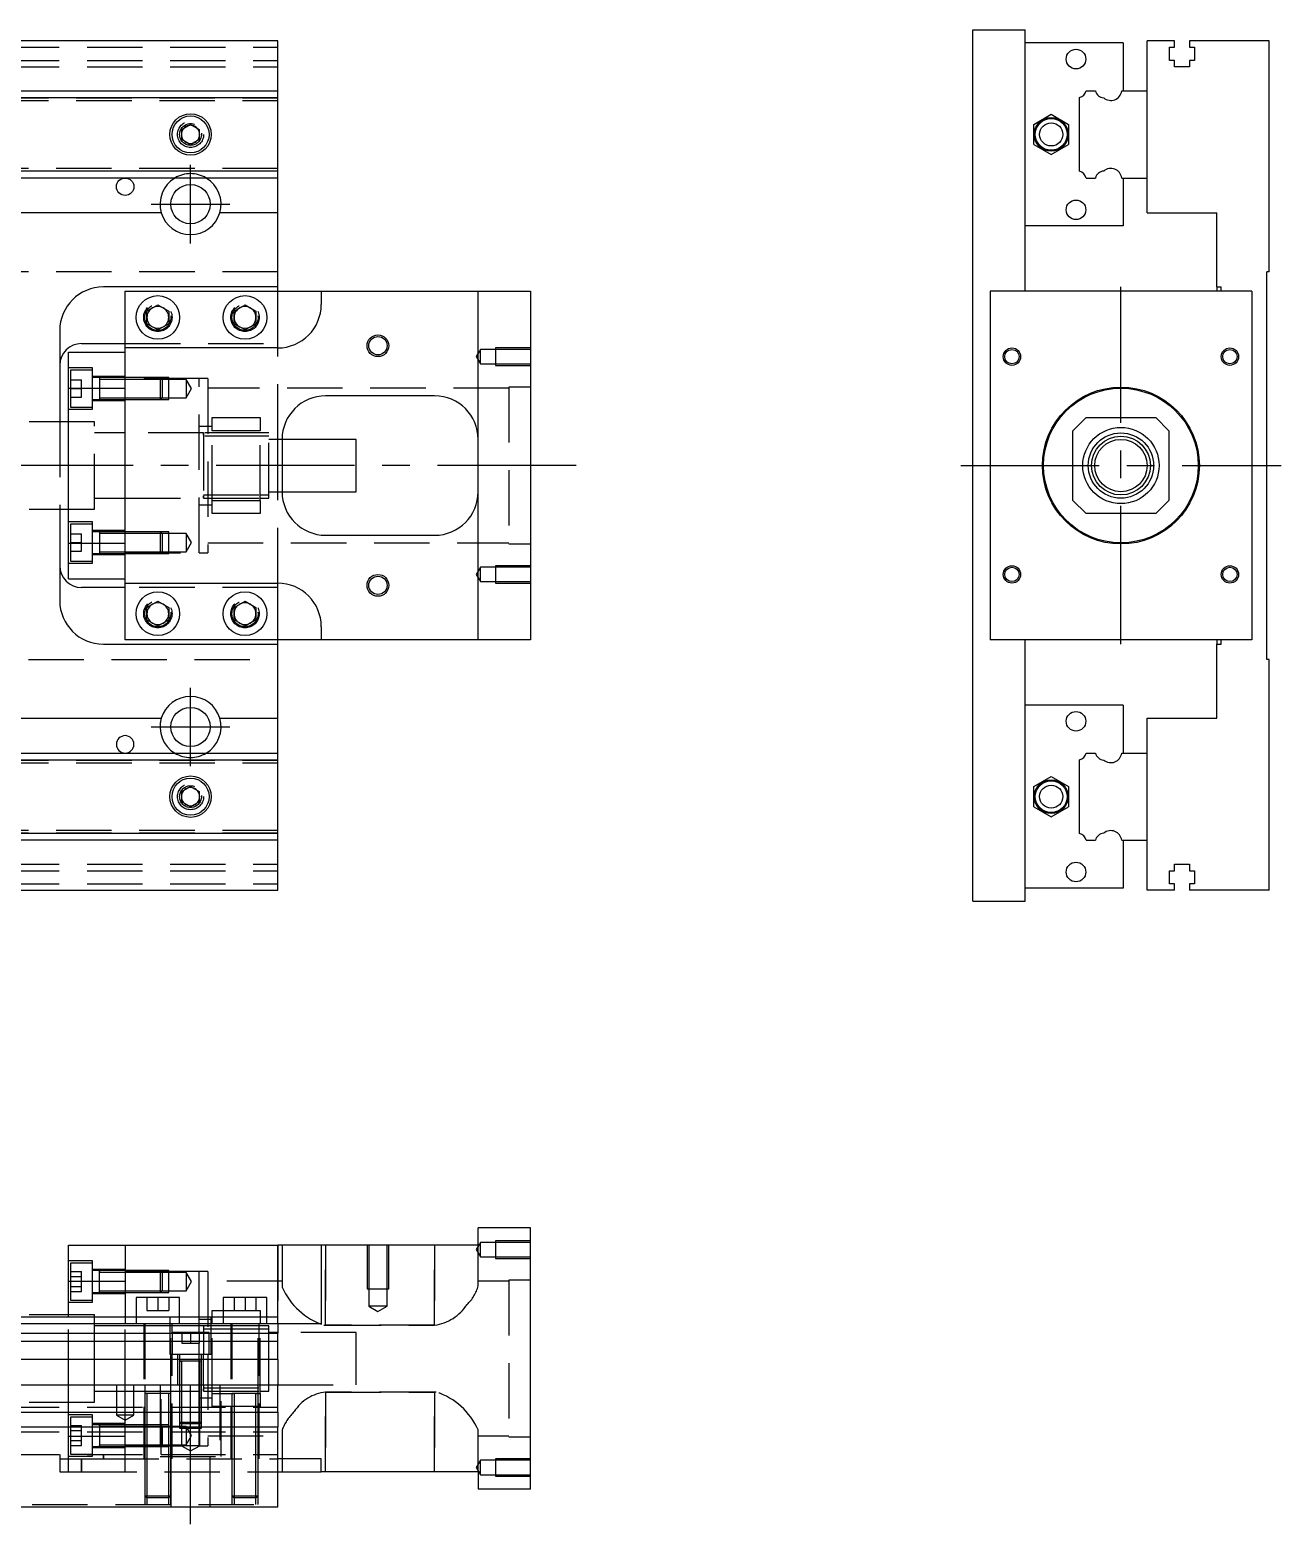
# Model space of a CAD drawing. Extents: x -20 to 750, y -280 to 102.
# Drawn here: x 463.1 to 750.2, y -243 to 100 of the extents above; entities that cross this region are included whole.
import ezdxf

# ---------------------------------------------------------------- set-up
doc = ezdxf.new("R2010")
doc.units = 0
doc.linetypes.add('CENTER', pattern=[50.8, 31.75, -6.35, 6.35, -6.35])
doc.linetypes.add('DASHED', pattern=[19.05, 12.7, -6.35])
doc.layers.get('0').update_dxf_attribs({"linetype": 'CONTINUOUS'})
doc.layers.add('CENTER', color=1, linetype='CENTER')

msp = doc.modelspace()

# ---------------------------------------------------------------- linework, layer by layer
at = {"color": 7, "linetype": 'CONTINUOUS'}
for p, q in [((679.45, -100), (679.45, 100)), ((679.45, 100), (691.45, 100)), ((691.45, 40), (691.45, 100)), ((520, 97.5), (360, 97.5)), ((520, 86), (520, 97.5)), ((713.95, 97), (691.45, 97)), ((713.95, 97), (713.95, 86)), ((719.45, 86), (719.45, 97.5)), ((725.75, 97.5), (719.45, 97.5)), ((725.75, 96), (725.75, 97.5)), ((729.15, 97.5), (729.15, 96)), ((747.45, 97.5), (729.15, 97.5)), ((747.45, 44.5), (747.45, 97.5)), ((724.6, 96), (725.75, 96)), ((724.6, 93), (724.6, 96)), ((725.75, 93), (724.6, 93)), ((725.75, 91.5), (725.75, 93)), ((729.15, 96), (730.3, 96)), ((729.15, 93), (729.15, 91.5)), ((730.3, 93), (729.15, 93)), ((730.3, 96), (730.3, 93)), ((729.15, 91.5), (725.75, 91.5)), ((360, 86), (520, 86)), ((520, 84.460392), (520, 86)), ((705.489608, 86), (707.610392, 86)), ((713.631934, 86), (719.45, 86)), ((719.45, 66), (719.45, 86)), ((719.45, 66), (719.45, 86)), ((360, 84.460392), (520, 84.460392)), ((520, 67.539608), (520, 84.460392)), ((703.95, 67.539608), (703.95, 84.460392)), ((693.450002, 78.309401), (697.450002, 80.618802)), ((697.450002, 80.618802), (701.450002, 78.309401)), ((498, 77.1547), (500, 78.309402)), ((498, 74.8453), (498, 77.1547)), ((500, 78.309402), (502, 77.1547)), ((502, 77.1547), (502, 74.8453)), ((693.450002, 73.690599), (693.450002, 78.309401)), ((701.450002, 78.309401), (701.450002, 73.690599)), ((500, 73.690598), (498, 74.8453)), ((502, 74.8453), (500, 73.690598)), ((693.450002, 73.690599), (697.450002, 71.381198)), ((697.450002, 71.381198), (701.450002, 73.690599)), ((520, 67.539608), (360, 67.539608)), ((520, 66), (360, 66)), ((520, 66), (520, 67.539608)), ((520, 58), (520, 66)), ((705.489608, 66), (707.610392, 66)), ((713.631934, 66), (719.45, 66)), ((713.95, 66), (713.95, 55)), ((719.45, 58), (719.45, 66)), ((493.291796, 58), (386.708204, 58)), ((520, 58), (506.708204, 58)), ((520, 41), (520, 58)), ((713.95, 55), (691.45, 55)), ((719.45, 58), (735.45, 58)), ((735.45, 41), (735.45, 58)), ((747.45, 44.5), (746.95, 44.5)), ((746.95, -44.5), (746.95, 44.5)), ((520, 41), (480, 41)), ((485, 27), (485, 40)), ((485, 40), (530, 40)), ((520, 40), (520, 41)), ((530, 40), (530, 37)), ((530, 40), (566, 40)), ((566, -40), (566, 40)), ((566, 40), (578, 40)), ((578, 40), (578, -40)), ((683.45, 40), (683.45, -40)), ((743.45, 40), (683.45, 40)), ((735.45, 41), (736.45, 41)), ((735.45, 41), (735.45, 40)), ((736.45, 40), (736.45, 41)), ((743.45, 40), (743.45, -40)), ((490, 35.443376), (492.5, 36.886752)), ((490, 32.556624), (490, 35.443376)), ((492.5, 36.886752), (495, 35.443376)), ((495, 35.443376), (495, 32.556624)), ((510, 35.443376), (512.5, 36.886752)), ((510, 32.556624), (510, 35.443376)), ((512.5, 36.886752), (515, 35.443376)), ((515, 35.443376), (515, 32.556624)), ((470, 31), (470, 10)), ((492.5, 31.113248), (490, 32.556624)), ((495, 32.556624), (492.5, 31.113248)), ((512.5, 31.113248), (510, 32.556624)), ((515, 32.556624), (512.5, 31.113248)), ((475, 28), (485, 28)), ((472, 17.78342), (472, 26)), ((472, 26), (485, 26)), ((520, 27), (485, 27)), ((485, 17.78342), (485, 27)), ((472, -17.78342), (472, 17.78342)), ((472, 17.78342), (485, 17.78342)), ((485, -17.78342), (485, 17.78342)), ((485, -17.78342), (485, 17.78342)), ((556, 16), (531, 16)), ((705.45, 11), (702.45, 8)), ((705.45, 11), (721.45, 11)), ((724.45, 8), (721.45, 11)), ((472, 10), (463, 10)), ((702.45, -8), (702.45, 8)), ((724.45, 8), (724.45, -8)), ((521, 6), (521, -6)), ((538, 6), (521, 6)), ((538, -6), (538, 6)), ((521, -6), (538, -6)), ((463, -10), (472, -10)), ((470, -10), (470, -31)), ((702.45, -8), (705.45, -11)), ((721.45, -11), (724.45, -8)), ((721.45, -11), (705.45, -11)), ((531, -16), (556, -16)), ((472, -17.78342), (485, -17.78342)), ((472, -26), (472, -17.78342)), ((485, -27), (485, -17.78342)), ((472, -26), (485, -26)), ((485, -27), (520, -27)), ((485, -40), (485, -27)), ((686.55, -24.499994), (686.55, -24.500852)), ((485, -28), (475, -28)), ((490, -32.556624), (492.5, -31.113248)), ((490, -35.443376), (490, -32.556624)), ((492.5, -31.113248), (495, -32.556624)), ((495, -32.556624), (495, -35.443376)), ((510, -32.556624), (512.5, -31.113248)), ((510, -35.443376), (510, -32.556624)), ((512.5, -31.113248), (515, -32.556624)), ((515, -32.556624), (515, -35.443376)), ((492.5, -36.886752), (490, -35.443376)), ((495, -35.443376), (492.5, -36.886752)), ((512.5, -36.886752), (510, -35.443376)), ((515, -35.443376), (512.5, -36.886752)), ((530, -37), (530, -40)), ((480, -41), (520, -41)), ((530, -40), (485, -40)), ((520, -41), (520, -40)), ((520, -58), (520, -41)), ((566, -40), (530, -40)), ((578, -40), (566, -40)), ((743.45, -40), (683.45, -40)), ((691.45, -100), (691.45, -40)), ((735.45, -40), (735.45, -41)), ((735.45, -41), (736.45, -41)), ((735.45, -58), (735.45, -41)), ((736.45, -41), (736.45, -40)), ((747.45, -44.5), (746.95, -44.5)), ((747.45, -97.5), (747.45, -44.5)), ((386.708204, -58), (493.291796, -58)), ((506.708204, -58), (520, -58)), ((520, -66), (520, -58)), ((713.95, -55), (691.45, -55)), ((713.95, -55), (713.95, -66)), ((719.45, -66), (719.45, -58)), ((719.45, -58), (735.45, -58)), ((360, -66), (520, -66)), ((360, -67.539608), (520, -67.539608)), ((520, -67.539608), (520, -66)), ((520, -84.460392), (520, -67.539608)), ((703.95, -84.460392), (703.95, -67.539608)), ((705.489608, -66), (707.610392, -66)), ((713.631934, -66), (719.45, -66)), ((719.45, -86), (719.45, -66)), ((719.45, -86), (719.45, -66)), ((693.450002, -73.690599), (697.450002, -71.381198)), ((697.450002, -71.381198), (701.450002, -73.690599)), ((498, -74.8453), (500, -73.690598)), ((498, -77.1547), (498, -74.8453)), ((500, -73.690598), (502, -74.8453)), ((502, -74.8453), (502, -77.1547)), ((693.450002, -78.309401), (693.450002, -73.690599)), ((701.450002, -73.690599), (701.450002, -78.309401)), ((500, -78.309402), (498, -77.1547)), ((502, -77.1547), (500, -78.309402)), ((693.450002, -78.309401), (697.450002, -80.618802)), ((697.450002, -80.618802), (701.450002, -78.309401)), ((520, -84.460392), (360, -84.460392)), ((520, -86), (520, -84.460392)), ((520, -86), (360, -86)), ((520, -97.5), (520, -86)), ((705.489608, -86), (707.610392, -86)), ((713.631934, -86), (719.45, -86)), ((713.95, -86), (713.95, -97)), ((719.45, -97.5), (719.45, -86)), ((725.75, -91.5), (729.15, -91.5)), ((725.75, -93), (725.75, -91.5)), ((729.15, -91.5), (729.15, -93)), ((724.6, -93), (725.75, -93)), ((724.6, -96), (724.6, -93)), ((725.75, -96), (724.6, -96)), ((725.75, -97.5), (725.75, -96)), ((729.15, -93), (730.3, -93)), ((729.15, -96), (729.15, -97.5)), ((730.3, -96), (729.15, -96)), ((730.3, -93), (730.3, -96)), ((360, -97.5), (520, -97.5)), ((713.95, -97), (691.45, -97)), ((725.75, -97.5), (719.45, -97.5)), ((747.45, -97.5), (729.15, -97.5)), ((679.45, -100), (691.45, -100)), ((566, -178.98), (566, -174.98)), ((578, -174.98), (566, -174.98)), ((578, -234.98), (578, -174.98)), ((472, -187.19658), (472, -178.98)), ((472, -178.98), (485, -178.98)), ((485, -178.98), (520, -178.98)), ((485, -178.98), (485, -195.48)), ((520, -195.48), (520, -178.98)), ((530, -178.98), (520, -178.98)), ((530, -178.98), (530, -196.98)), ((566, -178.98), (530, -178.98)), ((479.1, -184.802326), (479.1, -184.803182)), ((472, -187.19658), (485, -187.19658)), ((472, -195.48), (472, -187.19658)), ((497.5, -190.98), (487.5, -190.98)), ((487.5, -190.98), (487.5, -195.48)), ((497.5, -195.48), (497.5, -190.98)), ((517.5, -190.98), (507.5, -190.98)), ((507.5, -190.98), (507.5, -195.48)), ((517.5, -195.48), (517.5, -190.98)), ((520, -195.48), (353.5, -195.48)), ((472, -194.98), (463, -194.98)), ((520, -197.019608), (520, -195.48)), ((520, -197.019608), (353.5, -197.019608)), ((530, -196.98), (520, -196.98)), ((520, -197.019608), (520, -199.140392)), ((353.5, -199.140392), (520, -199.140392)), ((520, -201.050532), (353.5, -201.050532)), ((520, -201.050532), (520, -199.140392)), ((520, -205.161934), (520, -201.050532)), ((520, -205.161934), (353.5, -205.161934)), ((520, -205.161934), (520, -210.98)), ((0, -210.98), (520, -210.98)), ((520, -217.28), (520, -210.98)), ((515.500006, -212.98), (509.499994, -212.98)), ((510, -212.98), (510, -220.68)), ((515, -220.68), (515, -212.98)), ((0, -217.28), (520, -217.28)), ((520, -217.28), (520, -220.68)), ((0, -220.68), (520, -220.68)), ((479.1, -220.157664), (479.1, -220.55767)), ((479.1, -220.55767), (479.1, -220.68)), ((479.1, -222.515624), (479.1, -222.799714)), ((510, -220.68), (510, -227.97998)), ((515, -227.97998), (515, -220.68)), ((520, -238.98), (520, -220.68)), ((479.1, -224.75767), (479.1, -225.157674)), ((510, -227.98), (510, -236.98)), ((515, -236.98), (515, -227.98)), ((530, -227.98), (520, -227.98)), ((530, -230.98), (530, -227.98)), ((520, -230.98), (530, -230.98)), ((566, -230.98), (530, -230.98)), ((566, -230.98), (566, -234.98)), ((578, -234.98), (566, -234.98)), ((0, -238.98), (520, -238.98))]:
    msp.add_line(p, q, dxfattribs=at)
at = {"color": 3, "linetype": 'DASHED'}
for p, q in [((0, 96), (520, 96)), ((0, 93), (520, 93)), ((0, 91.5), (520, 91.5)), ((359.5, 84.403994), (520, 84.403994)), ((359.5, 83.8), (520, 83.8)), ((502.483582, 76.286038), (502.5, 76)), ((520, 68.2), (359.5, 68.2)), ((520, 67.596006), (359.5, 67.596006)), ((520, 44.5), (5.640312, 44.5)), ((520, 28), (520, 40)), ((495.477798, 34.364306), (495.5, 34)), ((515.477798, 34.364306), (515.5, 34)), ((485, 28), (520, 28)), ((520, 27), (520, 28)), ((485, 17.78342), (485, 26)), ((520, 6), (520, 27)), ((566.5, 26.65), (565.547372, 25)), ((565.547372, 25), (566.5, 23.35)), ((566.5, 23.35), (566.5, 26.65)), ((570, 26.65), (566.5, 26.65)), ((570, 26.999994), (570, 23.000006)), ((578, 26.999994), (570, 26.999994)), ((578, 26.65), (570, 26.65)), ((477.5, 22.42767), (472, 22.42767)), ((472.5, 21.92767), (472.5, 13.42767)), ((477.5, 21.92767), (472.5, 21.92767)), ((477.5, 12.92767), (477.5, 22.42767)), ((566.5, 23.35), (570, 23.35)), ((570, 23.35), (578, 23.35)), ((570, 23.000006), (578, 23.000006)), ((472.5, 19.67767), (475, 19.67767)), ((472.5, 17.67767), (475, 17.67767)), ((475, 17.67767), (475, 19.67767)), ((475, 15.67767), (475, 17.67767)), ((485, 20.42767), (477.5, 20.42767)), ((479.1, 20.17767), (477.5, 20.17767)), ((479.1, 20.17767), (479.095, 20.17767)), ((479.1, 20.17767), (479.1, 19.92022)), ((479.105, 20.17767), (479.1, 20.17767)), ((484.99998, 20.17767), (479.1, 20.17767)), ((479.1, 19.92022), (479.1, 15.435068)), ((484.99998, 19.77767), (479.1, 19.77767)), ((493.1, 20.17767), (485, 20.17767)), ((493.1, 20.177664), (485, 20.177664)), ((502, 20), (485, 20)), ((493.5, 19.77767), (485, 19.77767)), ((493.1, 15.17767), (493.1, 20.17767)), ((493.5, 19.77767), (493.1, 20.17767)), ((495, 20.177664), (493.10002, 20.177664)), ((493.5, 19.77767), (493.5, 15.57767)), ((495, 19.77767), (493.50002, 19.77767)), ((495, 15.177674), (495, 20.177664)), ((499, 19.77767), (495, 19.77767)), ((499, 19.77767), (499, 15.57767)), ((500.212436, 17.67767), (499, 19.77767)), ((499, 15.57767), (500.212436, 17.67767)), ((502, -20), (502, 20)), ((504, 20), (502, 20)), ((504, 20), (504, -20)), ((573, 17.75), (504, 17.75)), ((573, 18), (573, -18)), ((578, 18), (573, 18)), ((472.5, 15.67767), (475, 15.67767)), ((477.5, 15.17767), (479.1, 15.17767)), ((477.5, 14.92767), (485, 14.92767)), ((479.095, 15.17767), (479.1, 15.17767)), ((479.1, 15.57767), (484.99998, 15.57767)), ((479.1, 15.435068), (479.1, 15.17767)), ((479.1, 15.17767), (479.105, 15.17767)), ((479.1, 15.17767), (484.99998, 15.17767)), ((485, 15.57767), (493.5, 15.57767)), ((485, 15.177674), (493.1, 15.177674)), ((485, 15.17767), (493.1, 15.17767)), ((493.1, 15.17767), (493.5, 15.57767)), ((493.10002, 15.177674), (495, 15.177674)), ((493.50002, 15.57767), (495, 15.57767)), ((495, 15.57767), (499, 15.57767)), ((472, 12.92767), (477.5, 12.92767)), ((472.5, 13.42767), (477.5, 13.42767)), ((505, 11), (516, 11)), ((505, 8), (505, 11)), ((516, 11), (516, 8)), ((470, 10), (470, -10)), ((478, 10), (472, 10)), ((478, -10), (478, 10)), ((485, 7.5), (478, 7.5)), ((503.005, 7.5), (485, 7.5)), ((505, 9), (502, 9)), ((516, 7.5), (502.995, 7.5)), ((503, 6.950984), (503, 7.5)), ((503, 7.5), (503, 6.951128)), ((503, 6.951128), (503, -6.950984)), ((516, 8), (505, 8)), ((505, -8), (505, 8)), ((516, -8), (516, 8)), ((518, 7.5), (516, 7.5)), ((518, -7.5), (518, 7.5)), ((516, 6.75), (503, 6.75)), ((518, 6.75), (516, 6.75)), ((521, 6), (518, 6)), ((520, -6), (520, 6)), ((503, -6.75), (516, -6.75)), ((516, -6.75), (518, -6.75)), ((518, -6), (521, -6)), ((520, -27), (520, -6)), ((472, -10), (478, -10)), ((478, -7.5), (485, -7.5)), ((485, -7.5), (503.005, -7.5)), ((502, -9), (505, -9)), ((502.995, -7.5), (516, -7.5)), ((503, -7.499332), (503, -6.950962)), ((503, -6.950984), (503, -7.5)), ((503, -7.5), (503, -7.499332)), ((505, -8), (516, -8)), ((505, -11), (505, -8)), ((516, -7.5), (518, -7.5)), ((516, -8), (516, -11)), ((477.5, -12.92767), (472, -12.92767)), ((472.5, -13.42767), (472.5, -21.92767)), ((477.5, -13.42767), (472.5, -13.42767)), ((477.5, -22.42767), (477.5, -12.92767)), ((516, -11), (505, -11)), ((472.5, -15.67767), (475, -15.67767)), ((475, -17.67767), (475, -15.67767)), ((485, -14.92767), (477.5, -14.92767)), ((479.1, -15.17767), (477.5, -15.17767)), ((479.1, -15.17767), (479.095, -15.17767)), ((479.1, -15.17767), (479.1, -15.435118)), ((484.99998, -15.17767), (479.1, -15.17767)), ((479.105, -15.17767), (479.1, -15.17767)), ((479.1, -15.435118), (479.1, -19.920272)), ((484.99998, -15.57767), (479.1, -15.57767)), ((493.1, -15.17767), (485, -15.17767)), ((493.1, -15.177674), (485, -15.177674)), ((493.5, -15.57767), (485, -15.57767)), ((493.1, -20.17767), (493.1, -15.17767)), ((493.5, -15.57767), (493.1, -15.17767)), ((495, -15.177674), (493.10002, -15.177674)), ((493.5, -15.57767), (493.5, -19.77767)), ((495, -15.57767), (493.50002, -15.57767)), ((495, -20.177664), (495, -15.177674)), ((499, -15.57767), (495, -15.57767)), ((499, -15.57767), (499, -19.77767)), ((500.212436, -17.67767), (499, -15.57767)), ((472.5, -17.67767), (475, -17.67767)), ((472.5, -19.67767), (475, -19.67767)), ((475, -19.67767), (475, -17.67767)), ((477.5, -20.17767), (479.1, -20.17767)), ((477.5, -20.42767), (485, -20.42767)), ((479.095, -20.17767), (479.1, -20.17767)), ((479.1, -19.77767), (484.99998, -19.77767)), ((479.1, -19.920272), (479.1, -20.17767)), ((479.1, -20.17767), (484.99998, -20.17767)), ((479.1, -20.17767), (479.105, -20.17767)), ((485, -26), (485, -17.78342)), ((485, -19.77767), (493.5, -19.77767)), ((485, -20), (502, -20)), ((485, -20.177664), (493.1, -20.177664)), ((485, -20.17767), (493.1, -20.17767)), ((493.1, -20.17767), (493.5, -19.77767)), ((493.10002, -20.177664), (495, -20.177664)), ((493.50002, -19.77767), (495, -19.77767)), ((495, -19.77767), (499, -19.77767)), ((499, -19.77767), (500.212436, -17.67767)), ((502, -20), (504, -20)), ((504, -17.75), (573, -17.75)), ((573, -18), (578, -18)), ((472, -22.42767), (477.5, -22.42767)), ((472.5, -21.92767), (477.5, -21.92767)), ((566.5, -23.35), (565.547372, -25)), ((566.5, -26.65), (566.5, -23.35)), ((570, -23.35), (566.5, -23.35)), ((570, -23.000006), (570, -26.999994)), ((578, -23.000006), (570, -23.000006)), ((578, -23.35), (570, -23.35)), ((520, -28), (520, -27)), ((565.547372, -25), (566.5, -26.65)), ((566.5, -26.65), (570, -26.65)), ((570, -26.65), (578, -26.65)), ((570, -26.999994), (578, -26.999994)), ((520, -28), (485, -28)), ((520, -40), (520, -28)), ((495.477798, -33.635694), (495.5, -34)), ((515.477798, -33.635694), (515.5, -34)), ((5.640312, -44.5), (520, -44.5)), ((359.5, -67.596006), (520, -67.596006)), ((359.5, -68.2), (520, -68.2)), ((502.483582, -75.713962), (502.5, -76)), ((520, -83.8), (359.5, -83.8)), ((520, -84.403994), (359.5, -84.403994)), ((0, -91.5), (520, -91.5)), ((0, -93), (520, -93)), ((0, -96), (520, -96)), ((566.5, -178.33), (565.547372, -179.98)), ((566.5, -181.63), (566.5, -178.33)), ((570, -178.33), (566.5, -178.33)), ((570, -177.980006), (570, -181.979994)), ((578, -177.980006), (570, -177.980006)), ((578, -178.33), (570, -178.33)), ((520, -178.98), (520, -195.48)), ((521, -178.98), (521, -188.274836)), ((531, -197.294786), (531, -178.98)), ((531, -178.98), (531, -197.294786)), ((540.500006, -178.98), (540.500006, -188.98)), ((540.9, -178.98), (540.9, -188.98)), ((545.1, -188.98), (545.1, -178.98)), ((545.499994, -188.98), (545.499994, -178.98)), ((556, -178.98), (556, -197.294786)), ((556, -197.294786), (556, -178.98)), ((565.547372, -179.98), (566.5, -181.63)), ((566, -188.274836), (566, -178.98)), ((566.5, -181.63), (570, -181.63)), ((570, -181.63), (578, -181.63)), ((477.5, -182.55233), (472, -182.55233)), ((472.5, -183.05233), (472.5, -187.30233)), ((477.5, -183.05233), (472.5, -183.05233)), ((472.5, -184.99293), (475, -184.99293)), ((475, -186.14763), (475, -184.99293)), ((477.5, -187.30233), (477.5, -182.55233)), ((485, -184.55233), (477.5, -184.55233)), ((479.105, -184.80233), (477.5, -184.80233)), ((484.99998, -184.80233), (479.095, -184.80233)), ((479.1, -184.80233), (479.1, -185.05978)), ((479.1, -189.80233), (479.1, -184.80233)), ((484.99998, -185.20233), (479.1, -185.20233)), ((493.1, -184.80233), (485, -184.80233)), ((493.100006, -184.802336), (485, -184.802336)), ((493.27767, -184.98), (485, -184.98)), ((493.5, -185.20233), (485, -185.20233)), ((493.1, -187.30233), (493.1, -184.80233)), ((493.5, -185.20233), (493.1, -184.80233)), ((495, -184.802336), (493.10002, -184.802336)), ((502, -184.98), (493.27767, -184.98)), ((493.5, -185.20233), (493.5, -187.30233)), ((495, -185.20233), (493.50002, -185.20233)), ((495, -189.802326), (495, -184.802336)), ((499, -185.20233), (495, -185.20233)), ((499, -185.20233), (499, -187.30233)), ((500.212436, -187.30233), (499, -185.20233)), ((502, -195.48), (502, -184.98)), ((504, -184.98), (502, -184.98)), ((504, -184.98), (504, -224.98)), ((570, -181.979994), (578, -181.979994)), ((472.5, -186.14763), (475, -186.14763)), ((472.5, -187.30233), (472.5, -191.55233)), ((472.5, -188.457032), (475, -188.457032)), ((475, -188.457032), (475, -186.14763)), ((475, -189.611732), (475, -188.457032)), ((477.5, -192.05233), (477.5, -187.30233)), ((493.1, -189.80233), (493.1, -187.30233)), ((493.5, -187.30233), (493.5, -189.40233)), ((499, -187.30233), (499, -189.40233)), ((499, -189.40233), (500.212436, -187.30233)), ((521, -187.23), (504, -187.23)), ((521, -188.274836), (521.035862, -188.603408)), ((573, -187.23), (566, -187.23)), ((573, -186.98), (573, -222.98)), ((578, -186.98), (573, -186.98)), ((472, -192.05233), (477.5, -192.05233)), ((472.5, -189.611732), (475, -189.611732)), ((472.5, -191.55233), (477.5, -191.55233)), ((477.5, -189.80233), (479.105, -189.80233)), ((477.5, -190.05233), (485, -190.05233)), ((479.095, -189.80233), (484.99998, -189.80233)), ((479.1, -189.40233), (484.99998, -189.40233)), ((485, -189.40233), (493.5, -189.40233)), ((485, -189.802326), (493.100006, -189.802326)), ((485, -189.80233), (493.1, -189.80233)), ((490, -190.98), (490, -193.98)), ((492.5, -190.98), (492.5, -193.98)), ((493.1, -189.80233), (493.5, -189.40233)), ((493.10002, -189.802326), (495, -189.802326)), ((493.50002, -189.40233), (495, -189.40233)), ((495, -189.40233), (499, -189.40233)), ((495, -190.98), (495, -193.98)), ((510, -190.98), (510, -193.98)), ((512.5, -190.98), (512.5, -193.98)), ((515, -190.98), (515, -193.98)), ((540.500006, -188.98), (545.499994, -188.98)), ((540.9, -188.98), (540.9, -192.98)), ((545.1, -192.98), (545.1, -188.98)), ((478, -194.98), (472, -194.98)), ((472, -210.98), (472, -195.48)), ((478, -204.98), (478, -194.98)), ((478, -204.98), (478, -194.98)), ((485, -195.48), (485, -196.98)), ((487.5, -195.48), (487.5, -196.98)), ((490, -193.98), (492.5, -193.98)), ((492.5, -193.98), (495, -193.98)), ((495.25, -195.48), (495.25, -203.98)), ((497.5, -196.98), (497.5, -195.48)), ((502, -196.98), (502, -195.48)), ((504.75, -203.98), (504.75, -195.48)), ((505, -193.98), (507.5, -193.98)), ((505, -195.48), (505, -193.98)), ((505, -196.98), (505, -195.48)), ((507.5, -193.98), (510, -193.98)), ((507.5, -195.48), (507.5, -196.98)), ((510, -193.98), (512.5, -193.98)), ((512.5, -193.98), (515, -193.98)), ((515, -193.98), (516, -193.98)), ((516, -193.98), (516, -195.48)), ((516, -195.48), (516, -196.98)), ((517.5, -196.98), (517.5, -195.48)), ((545.1, -192.98), (540.9, -192.98)), ((540.9, -192.98), (543, -194.192436)), ((543, -194.192436), (545.1, -192.98)), ((485, -197.48), (478, -197.48)), ((520, -196.98), (485, -196.98)), ((485, -210.98), (485, -196.98)), ((489.5, -197.48), (485, -197.48)), ((489.25, -196.98), (489.25, -227.98)), ((489.5, -196.98), (489.5, -210.98)), ((495.5, -197.48), (489.5, -197.48)), ((495.5, -212.985), (495.5, -196.98)), ((502, -197.48), (495.5, -197.48)), ((495.75, -198.98), (495.75, -196.98)), ((505, -195.98), (502, -195.98)), ((502, -198.98), (502, -196.98)), ((503, -197.48), (502, -197.48)), ((503, -197.48), (502.995, -197.48)), ((503, -197.48), (503, -198.029038)), ((505, -197.48), (503, -197.48)), ((503.005, -197.48), (503, -197.48)), ((503, -198.029038), (503, -198.97884)), ((505, -198.23), (503, -198.23)), ((505, -212.98), (505, -196.98)), ((509.5, -197.48), (505, -197.48)), ((509.5, -198.23), (505, -198.23)), ((509.25, -196.98), (509.25, -227.98)), ((509.5, -196.98), (509.5, -212.985)), ((515.5, -197.48), (509.5, -197.48)), ((515.5, -198.23), (509.5, -198.23)), ((515.5, -212.985), (515.5, -196.98)), ((516, -197.48), (515.5, -197.48)), ((516, -198.23), (515.5, -198.23)), ((515.75, -227.98), (515.75, -196.98)), ((516, -212.98), (516, -196.98)), ((518, -197.48), (516, -197.48)), ((518, -198.23), (516, -198.23)), ((518, -204.98), (518, -197.48)), ((530.61503, -197.279374), (531, -197.294786)), ((556, -197.294786), (531, -197.294786)), ((531, -197.294786), (556, -197.294786)), ((504.25, -198.98), (495.75, -198.98)), ((495.75, -198.98), (495.75, -203.98)), ((498, -198.98), (498, -201.48)), ((498, -201.48), (500, -201.48)), ((500, -198.98), (500, -201.48)), ((500, -201.48), (502, -201.48)), ((502, -198.98), (502, -201.48)), ((502, -204.98), (502, -201.48)), ((503, -198.97884), (503, -203.879728)), ((504.25, -203.98), (504.25, -198.98)), ((520, -198.98), (518, -198.98)), ((538, -198.98), (520, -198.98)), ((538, -204.98), (538, -198.98)), ((478, -214.98), (478, -204.98)), ((478, -214.98), (478, -204.98)), ((495.25, -203.98), (504.75, -203.98)), ((495.75, -227.98), (495.75, -203.98)), ((497, -203.98), (497, -210.98)), ((497.5, -203.98), (497.5, -205.58)), ((497.5, -205.575), (497.5, -205.58)), ((497.5, -205.58), (497.757448, -205.58)), ((502.5, -205.58), (497.5, -205.58)), ((497.5, -205.58), (497.5, -205.585)), ((497.5, -205.58), (497.5, -210.97998)), ((497.9, -205.58), (497.9, -210.97998)), ((502, -210.98), (502, -204.98)), ((502.1, -210.97998), (502.1, -205.58)), ((502.5, -205.58), (502.5, -203.98)), ((502.5, -205.58), (502.5, -205.575)), ((502.5, -205.585), (502.5, -205.58)), ((502.5, -210.97998), (502.5, -205.58)), ((503, -210.98), (503, -203.98)), ((518, -212.48), (518, -204.98)), ((538, -210.98), (538, -204.98)), ((472, -217.28), (472, -210.98)), ((478, -212.48), (485, -212.48)), ((483, -210.98), (483, -217.98)), ((485, -217.28), (485, -210.98)), ((485, -212.48), (489.5, -212.48)), ((487, -217.98), (487, -210.98)), ((489.5, -210.98), (489.5, -212.98)), ((489.5, -212.48), (503.005, -212.48)), ((493, -210.98), (493, -227.48)), ((493.291796, -226.98), (493.291796, -210.98)), ((497.5, -210.98), (497.5, -217.28)), ((497.500006, -210.98), (497.500006, -217.28)), ((497.9, -210.98), (497.9, -217.28)), ((502, -220.68), (502, -210.98)), ((502.1, -217.28), (502.1, -210.98)), ((502.499994, -217.28), (502.499994, -210.98)), ((502.5, -217.28), (502.5, -210.98)), ((502.995, -212.48), (516, -212.48)), ((503, -211.081716), (503, -211.931128)), ((503, -211.73), (518, -211.73)), ((503, -212.479332), (503, -211.930962)), ((503, -211.931128), (503, -212.48)), ((503, -212.48), (503, -212.479332)), ((503.005, -212.48), (516, -212.48)), ((506.708204, -210.98), (506.708204, -226.98)), ((507, -227.48), (507, -210.98)), ((516, -212.48), (518, -212.48)), ((520, -210.98), (538, -210.98)), ((462.995, -214.98), (463.291796, -214.98)), ((463.291796, -214.98), (472, -214.98)), ((472, -214.98), (478, -214.98)), ((489.5, -212.975), (489.5, -212.98)), ((495.5, -212.98), (489.5, -212.98)), ((489.5, -212.98), (489.5, -212.985)), ((489.5, -212.98), (489.5, -217.28)), ((490, -212.98), (490, -217.28)), ((495, -220.68), (495, -212.98)), ((495.5, -220.68), (495.5, -212.975)), ((502, -213.98), (505, -213.98)), ((505, -212.98), (509.39999, -212.98)), ((505, -215.98), (505, -212.98)), ((516, -215.98), (505, -215.98)), ((509.39999, -212.98), (509.499994, -212.98)), ((509.5, -212.975), (509.5, -220.68)), ((509.5, -212.98), (509.84965, -212.98)), ((509.849602, -212.98), (509.5, -212.98)), ((515.15035, -212.98), (509.849602, -212.98)), ((515.150204, -212.98), (515.5, -212.98)), ((515.5, -212.98), (515.15035, -212.98)), ((515.5, -220.68), (515.5, -212.975)), ((515.500006, -212.98), (515.60001, -212.98)), ((515.60001, -212.98), (516, -212.98)), ((516, -212.98), (516, -215.98)), ((531, -212.665214), (556, -212.665214)), ((556, -212.665214), (531, -212.665214)), ((531, -230.98), (531, -212.665214)), ((531, -212.665214), (531, -230.98)), ((556, -212.665214), (556, -230.98)), ((556, -230.98), (556, -212.665214)), ((556.383512, -212.680578), (556, -212.665214)), ((0, -216.13), (520, -216.13)), ((472, -220.68), (472, -217.28)), ((477.5, -217.90767), (472, -217.90767)), ((472.5, -218.40767), (472.5, -220.68)), ((477.5, -218.40767), (472.5, -218.40767)), ((477.5, -222.65767), (477.5, -217.90767)), ((487, -217.98), (483, -217.98)), ((483, -217.98), (485, -219.1347)), ((485, -220.68), (485, -217.28)), ((485, -219.1347), (487, -217.98)), ((489.5, -217.28), (489.5, -220.68)), ((490, -217.28), (490, -220.68)), ((497.5, -217.28), (497.5, -219.58)), ((497.500006, -217.28), (497.500006, -219.580006)), ((497.9, -217.28), (497.9, -219.98)), ((502.1, -219.98), (502.1, -217.28)), ((502.499994, -219.580006), (502.499994, -217.28)), ((502.5, -219.58), (502.5, -217.28)), ((0, -221.83), (520, -221.83)), ((472, -222.76342), (472, -220.68)), ((472, -222.76342), (476.708204, -222.76342)), ((472, -226.98), (472, -222.76342)), ((472.5, -220.348268), (475, -220.348268)), ((472.5, -220.68), (472.5, -222.65767)), ((472.5, -221.502968), (475, -221.502968)), ((472.5, -222.65767), (472.5, -226.90767)), ((475, -221.502968), (475, -220.348268)), ((475, -223.81237), (475, -221.502968)), ((476.708204, -222.76342), (485, -222.76342)), ((485, -219.90767), (477.5, -219.90767)), ((479.105, -220.15767), (477.5, -220.15767)), ((477.5, -227.40767), (477.5, -222.65767)), ((484.99998, -220.15767), (479.095, -220.15767)), ((479.1, -220.15767), (479.1, -220.415118)), ((479.1, -220.415136), (479.1, -220.15767)), ((479.1, -220.415118), (479.1, -220.679906)), ((484.99998, -220.55767), (479.1, -220.55767)), ((479.1, -220.679906), (479.1, -222.65767)), ((479.1, -222.65767), (479.1, -224.900272)), ((489.5, -220.15767), (485, -220.15767)), ((489.5, -220.157674), (485, -220.157674)), ((489.5, -220.55767), (485, -220.55767)), ((485, -227.98), (485, -220.68)), ((490, -220.15767), (489.5, -220.15767)), ((490, -220.157674), (489.5, -220.157674)), ((490, -220.55767), (489.5, -220.55767)), ((489.5, -220.68), (489.5, -227.97998)), ((493.1, -220.15767), (490, -220.15767)), ((493.100006, -220.157674), (490, -220.157674)), ((493.5, -220.55767), (490, -220.55767)), ((490, -220.68), (490, -227.97998)), ((493.1, -220.68), (493.1, -220.15767)), ((493.5, -220.55767), (493.1, -220.15767)), ((493.1, -222.65767), (493.1, -220.68)), ((493.1, -225.15767), (493.1, -222.65767)), ((495, -220.157674), (493.10002, -220.157674)), ((493.5, -220.55767), (493.5, -220.68)), ((493.5, -220.68), (493.5, -222.65767)), ((493.5, -222.65767), (493.5, -224.75767)), ((495, -220.55767), (493.50002, -220.55767)), ((499, -220.55767), (495, -220.55767)), ((495, -227.97998), (495, -220.68)), ((495.5, -227.97998), (495.5, -220.68)), ((497.5, -219.58), (502.5, -219.58)), ((497.5, -219.58), (497.9, -219.98)), ((497.500006, -219.58002), (497.500006, -220.68)), ((497.500006, -220.68), (497.500006, -220.98)), ((497.500006, -220.98), (502.499994, -220.98)), ((502.1, -219.98), (497.9, -219.98)), ((497.9, -219.98002), (497.9, -220.98)), ((497.9, -220.98), (497.9, -224.98)), ((499, -220.55767), (499, -222.65767)), ((500.212436, -222.65767), (499, -220.55767)), ((499, -222.65767), (499, -224.75767)), ((499, -224.75767), (500.212436, -222.65767)), ((502, -220.98), (502, -220.68)), ((502, -224.98), (502, -220.98)), ((502.1, -219.98), (502.5, -219.58)), ((502.1, -220.98), (502.1, -219.98002)), ((502.1, -224.98), (502.1, -220.98)), ((502.499994, -220.68), (502.499994, -219.58002)), ((502.499994, -220.98), (502.499994, -220.68)), ((504, -222.73), (521, -222.73)), ((509.5, -220.68), (509.5, -227.97998)), ((515.5, -227.97998), (515.5, -220.68)), ((521.02814, -221.396646), (521, -221.685164)), ((521, -221.685164), (521, -230.98)), ((521.119076, -221.049652), (521.02814, -221.396646)), ((566, -221.685164), (565.96376, -221.355044)), ((566, -230.98), (566, -221.685164)), ((566, -222.73), (573, -222.73)), ((472.5, -223.81237), (475, -223.81237)), ((472.5, -224.96707), (475, -224.96707)), ((475, -224.96707), (475, -223.81237)), ((477.5, -225.15767), (479.105, -225.15767)), ((477.5, -225.40767), (485, -225.40767)), ((479.095, -225.15767), (484.99998, -225.15767)), ((479.1, -224.75767), (484.99998, -224.75767)), ((479.1, -225.15767), (479.1, -224.90022)), ((479.1, -225.15767), (479.1, -224.90022)), ((479.1, -224.900272), (479.1, -225.15767)), ((479.1, -224.900272), (479.1, -225.15767)), ((485, -224.75767), (489.5, -224.75767)), ((485, -224.98), (489.5, -224.98)), ((485, -225.157664), (489.5, -225.157664)), ((485, -225.15767), (489.5, -225.15767)), ((489.5, -224.75767), (490, -224.75767)), ((489.5, -224.98), (490, -224.98)), ((489.5, -225.157664), (490, -225.157664)), ((489.5, -225.15767), (490, -225.15767)), ((490, -224.75767), (493.5, -224.75767)), ((490, -224.98), (493.27767, -224.98)), ((490, -225.157664), (493.100006, -225.157664)), ((490, -225.15767), (493.1, -225.15767)), ((493.1, -225.15767), (493.5, -224.75767)), ((493.10002, -225.157664), (495, -225.157664)), ((493.27767, -224.98), (495, -224.98)), ((493.50002, -224.75767), (495, -224.75767)), ((495, -224.75767), (499, -224.75767)), ((495, -224.98), (495.5, -224.98)), ((495.5, -224.98), (497.9, -224.98)), ((502.1, -224.98), (497.9, -224.98)), ((497.9, -224.98), (500, -226.192436)), ((500, -226.192436), (502.1, -224.98)), ((502.1, -224.98), (504, -224.98)), ((573, -222.98), (578, -222.98)), ((0, -226.98), (520, -226.98)), ((470, -226.98), (470, -227.98)), ((470, -227.98), (480, -227.98)), ((470, -227.98), (470, -230.98)), ((472, -230.98), (472, -226.98)), ((472, -227.40767), (477.5, -227.40767)), ((472.5, -226.90767), (477.5, -226.90767)), ((475, -230.98), (475, -227.98)), ((475, -227.98), (475, -230.98)), ((480, -227.98), (480, -226.98)), ((480, -226.98), (480, -227.98)), ((480, -227.98), (520, -227.98)), ((485, -230.98), (485, -227.98)), ((489.5, -227.98), (489.5, -236.48)), ((489.500006, -227.98), (489.500006, -236.480006)), ((490, -227.98), (490, -236.98)), ((493, -227.48), (507, -227.48)), ((493.291796, -226.98), (506.708204, -226.98)), ((495, -236.98), (495, -227.98)), ((495.499994, -236.480006), (495.499994, -227.98)), ((495.5, -227.48), (495.5, -238.98)), ((495.5, -236.48), (495.5, -227.98)), ((504.5, -238.98), (504.5, -227.48)), ((509.5, -227.98), (509.5, -236.48)), ((509.500006, -227.98), (509.500006, -236.480006)), ((515.499994, -236.480006), (515.499994, -227.98)), ((515.5, -236.48), (515.5, -227.98)), ((566.5, -228.33), (565.547372, -229.98)), ((566.5, -231.63), (566.5, -228.33)), ((570, -228.33), (566.5, -228.33)), ((570, -227.980006), (570, -231.979994)), ((578, -227.980006), (570, -227.980006)), ((578, -228.33), (570, -228.33)), ((470, -230.98), (475, -230.98)), ((475, -230.98), (520, -230.98)), ((565.547372, -229.98), (566.5, -231.63)), ((566.5, -231.63), (570, -231.63)), ((570, -231.63), (578, -231.63)), ((570, -231.979994), (578, -231.979994)), ((489.5, -236.48), (495.5, -236.48)), ((489.5, -236.48), (490, -236.98)), ((489.500006, -236.48002), (489.500006, -238.48)), ((495, -236.98), (495.5, -236.48)), ((495.499994, -238.48), (495.499994, -236.48002)), ((509.5, -236.48), (515.5, -236.48)), ((509.5, -236.48), (510, -236.98)), ((509.500006, -236.48002), (509.500006, -238.48)), ((515, -236.98), (515.5, -236.48)), ((515.499994, -238.48), (515.499994, -236.48002)), ((6.499992, -238.48), (520, -238.48)), ((495, -236.98), (490, -236.98)), ((490, -236.98002), (490, -238.48)), ((495, -238.48), (495, -236.98002)), ((515, -236.98), (510, -236.98)), ((510, -236.98002), (510, -238.48)), ((515, -238.48), (515, -236.98002))]:
    msp.add_line(p, q, dxfattribs=at)
at = {"color": 7, "linetype": 'CONTINUOUS'}
for centre, radius in [((703.150002, 93.300001), 2.25), ((500, 76), 4.75), ((500, 76), 4.25), ((697.450002, 76), 3.875), ((697.450002, 76), 3.643013), ((697.450002, 76), 2.65), ((485, 64), 2), ((500, 60), 4.5), ((703.150002, 58.699999), 2.25), ((492.5, 34), 5), ((512.5, 34), 5), ((543, 27.5), 2.1), ((688.45, 25), 1.65), ((738.45, 25), 1.65), ((713.45, 0), 18), ((713.45, 0), 17.75), ((713.45, 0), 8.75), ((713.45, 0), 7.5), ((713.45, 0), 6.75), ((713.45, 0), 6), ((688.45, -25), 1.65), ((738.45, -25), 1.65), ((543, -27.5), 2.1), ((492.5, -34), 5), ((512.5, -34), 5), ((500, -60), 4.5), ((703.150002, -58.699999), 2.25), ((500, -76), 4.75), ((500, -76), 4.25), ((697.450002, -76), 3.875), ((697.450002, -76), 3.643013), ((697.450002, -76), 2.65), ((703.150002, -93.300001), 2.25)]:
    msp.add_circle(centre, radius, dxfattribs=at)
at = {"color": 3, "linetype": 'DASHED'}
for centre, radius in [((500, 76), 3), ((500, 76), 2.5), ((492.5, 34), 3.25), ((492.5, 34), 3), ((512.5, 34), 3.25), ((512.5, 34), 3), ((492.5, -34), 3.25), ((512.5, -34), 3.25), ((492.5, -34), 3), ((512.5, -34), 3), ((500, -76), 3), ((500, -76), 2.5)]:
    msp.add_circle(centre, radius, dxfattribs=at)
at = {"color": 3, "linetype": 'CONTINUOUS'}
for centre, radius in [((543, 27.5), 2.5), ((688.45, 25), 2), ((738.45, 25), 2), ((688.45, -25), 2), ((738.45, -25), 2), ((543, -27.5), 2.5)]:
    msp.add_circle(centre, radius, dxfattribs=at)
at = {"color": 7, "linetype": 'CONTINUOUS'}
for centre, radius, start, end in [((703.45, 86.5), 2.1, 283.774147, 346.225853), ((709.65, 86.5), 2.1, 193.774147, 266.465409), ((711.15, 86.3), 2.5, 229.323534, 353.107897), ((500, 76), 2.1, 162.24721, 180), ((500, 76), 2.1, 180, 197.75279), ((500, 76), 2.1, 137.75279, 162.24721), ((500, 76), 2.1, 102.24721, 137.75279), ((500, 76), 2.1, 77.75279, 102.24721), ((500, 76), 2.1, 42.24721, 77.75279), ((500, 76), 2.1, 17.75279, 42.24721), ((500, 76), 2.1, 342.24721, 17.75279), ((500, 76), 2.1, 197.75279, 222.24721), ((500, 76), 2.1, 222.24721, 257.75279), ((500, 76), 2.1, 257.75279, 282.24721), ((500, 76), 2.1, 282.24721, 317.75279), ((500, 76), 2.1, 317.75279, 342.24721), ((500, 60), 7, 121.002719, 196.60155), ((500, 60), 7, 343.39845, 58.997281), ((703.45, 65.5), 2.1, 13.774147, 76.225853), ((709.65, 65.5), 2.1, 93.534591, 166.225853), ((711.15, 65.7), 2.5, 6.892103, 130.676466), ((500, 60), 7, 196.60155, 343.39845), ((480, 31), 10, 90, 180), ((492.5, 34), 2.5, 120, 180), ((492.5, 34), 2.5, 60, 120), ((492.5, 34), 2.5, 0, 60), ((512.5, 34), 2.5, 120, 180), ((512.5, 34), 2.5, 60, 120), ((512.5, 34), 2.5, 0, 60), ((520, 37), 10, 270, 0), ((492.5, 34), 2.5, 180, 240), ((492.5, 34), 2.5, 240, 300), ((492.5, 34), 2.5, 300, 0), ((512.5, 34), 2.5, 180, 240), ((512.5, 34), 2.5, 240, 300), ((512.5, 34), 2.5, 300, 0), ((475, 23), 5, 90, 180), ((531, 6), 10, 90, 180), ((556, 6), 10, 0, 90), ((531, -6), 10, 180, 270), ((556, -6), 10, 270, 0), ((475, -23), 5, 180, 270), ((520, -37), 10, 0, 90), ((480, -31), 10, 180, 270), ((492.5, -34), 2.5, 120, 180), ((492.5, -34), 2.5, 180, 240), ((492.5, -34), 2.5, 60, 120), ((492.5, -34), 2.5, 0, 60), ((492.5, -34), 2.5, 300, 0), ((512.5, -34), 2.5, 120, 180), ((512.5, -34), 2.5, 180, 240), ((512.5, -34), 2.5, 60, 120), ((512.5, -34), 2.5, 0, 60), ((512.5, -34), 2.5, 300, 0), ((492.5, -34), 2.5, 240, 300), ((512.5, -34), 2.5, 240, 300), ((500, -60), 7, 16.60155, 163.39845), ((500, -60), 7, 163.39845, 238.997281), ((500, -60), 7, 301.002719, 16.60155), ((485, -64), 2, 90, 270), ((485, -64), 2, 270, 90), ((703.45, -65.5), 2.1, 283.774147, 346.225853), ((709.65, -65.5), 2.1, 193.774147, 266.465409), ((711.15, -65.7), 2.5, 229.323534, 353.107897), ((500, -76), 2.1, 162.24721, 180), ((500, -76), 2.1, 137.75279, 162.24721), ((500, -76), 2.1, 102.24721, 137.75279), ((500, -76), 2.1, 77.75279, 102.24721), ((500, -76), 2.1, 42.24721, 77.75279), ((500, -76), 2.1, 17.75279, 42.24721), ((500, -76), 2.1, 342.24721, 17.75279), ((500, -76), 2.1, 180, 197.75279), ((500, -76), 2.1, 197.75279, 222.24721), ((500, -76), 2.1, 222.24721, 257.75279), ((500, -76), 2.1, 257.75279, 282.24721), ((500, -76), 2.1, 282.24721, 317.75279), ((500, -76), 2.1, 317.75279, 342.24721), ((703.45, -86.5), 2.1, 13.774147, 76.225853), ((709.65, -86.5), 2.1, 93.534591, 166.225853), ((711.15, -86.3), 2.5, 6.892103, 130.676466)]:
    msp.add_arc(centre, radius, start, end, dxfattribs=at)
at = {"color": 3, "linetype": 'DASHED'}
for centre, radius, start, end in [((500, 60), 7, 58.997281, 121.002719), ((500, -60), 7, 238.997281, 301.002719), ((535.412749, -182.356012), 15.675613, 203.48708594, 252.17789553), ((557.487225, -186.099914), 8.786217, 312.59251616, 345.66813465), ((554.64, -186.947179), 10.436597, 277.48754277, 327.41246533), ((532.109519, -222.503125), 9.900279, 96.43462492, 147.2861536), ((551.593646, -227.598138), 15.667687, 23.48252767, 72.19873987), ((532.817154, -226.179256), 12.773326, 135.03444464, 156.32256147)]:
    msp.add_arc(centre, radius, start, end, dxfattribs=at)
at = {"layer": 'CENTER', "color": 1, "linetype": 'CENTER'}
for p, q in [((500, 51), (500, 69)), ((491, 60), (509, 60)), ((713.45, -41), (713.45, 41)), ((588.445, 0), (-20, 0)), ((676.7, 0), (750.2, 0)), ((500, -69), (500, -51)), ((491, -60), (509, -60)), ((500, -242.98), (500, -208.98))]:
    msp.add_line(p, q, dxfattribs=at)

doc.saveas('drawing.dxf')
